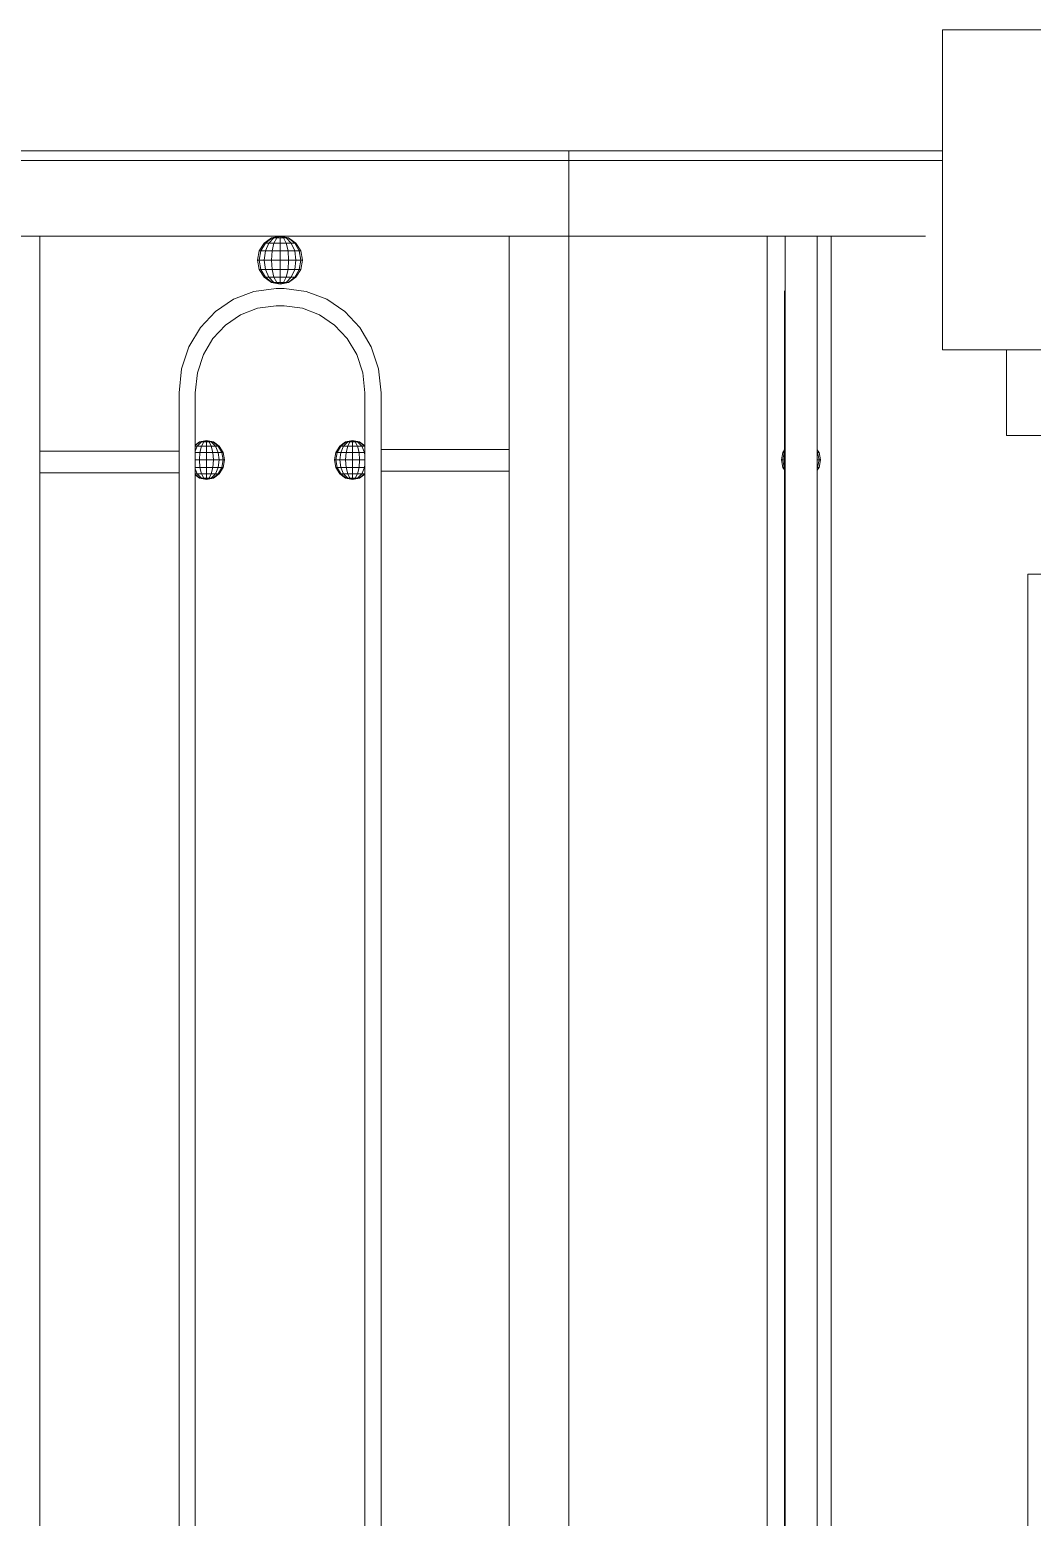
# Model space of a CAD drawing. Header units: millimetres. Extents: x 1832547 to 2001569, y -558009 to -417808.
# Drawn here: x 1954117 to 1954587, y -523340 to -522644 of the extents above; entities that cross this region are included whole.
import ezdxf

# ---------------------------------------------------------------- set-up
doc = ezdxf.new("R2010")
doc.units = ezdxf.units.MM
doc.header["$MEASUREMENT"] = 0
doc.layers.add('CA.thay 145', color=145, linetype='CONTINUOUS', lineweight=18)
doc.layers.add('CA_manh 08', color=8, linetype='CONTINUOUS', lineweight=9)

# ---------------------------------------------------------------- blocks, each defined once
blk = doc.blocks.new('f34t43')
at = {"layer": 'CA.thay 145'}
for p, q in [((1919914.85, -524562.65), (1919494.85, -524562.65)), ((1919914.85, -524712.65), (1919914.85, -524562.65)), ((1919524.85, -524712.65), (1919884.85, -524712.65)), ((1919884.85, -524752.65), (1919884.85, -524712.65)), ((1919884.85, -524712.65), (1919914.85, -524712.65)), ((1919864.85, -524752.65), (1919884.85, -524752.65)), ((1919874.85, -524817.65), (1919864.85, -524817.65)), ((1919874.85, -524817.65), (1919874.85, -525307.48))]:
    blk.add_line(p, q, dxfattribs=at)

msp = doc.modelspace()

# ---------------------------------------------------------------- linework, layer by layer
at = {"layer": 'CA_manh 08'}
for p, q in [((1954544.86, -522700.23), (1949274.75, -522700.23)), ((1954369.86, -522700.23), (1954369.86, -523573.59)), ((1949274.75, -522704.81), (1954544.86, -522704.81)), ((1954112.76, -522740.23), (1954122.22, -522740.23)), ((1954234.68, -522740.23), (1954122.22, -522740.23)), ((1954122.22, -522740.23), (1954122.22, -522841)), ((1954227.24, -522743.53), (1954230.66, -522741.09)), ((1954227.81, -522743.53), (1954230.96, -522741.09)), ((1954229.42, -522743.53), (1954231.83, -522741.09)), ((1954230.66, -522741.09), (1954234.68, -522740.23)), ((1954230.66, -522741.09), (1954230.96, -522741.09)), ((1954230.96, -522741.09), (1954234.68, -522740.23)), ((1954230.96, -522741.09), (1954231.83, -522741.09)), ((1954231.83, -522741.09), (1954234.68, -522740.23)), ((1954231.83, -522741.09), (1954233.14, -522741.09)), ((1954231.83, -522743.53), (1954233.14, -522741.09)), ((1954233.14, -522741.09), (1954234.68, -522740.23)), ((1954233.14, -522741.09), (1954234.68, -522741.09)), ((1954234.68, -522740.23), (1954234.68, -522741.09)), ((1954236.22, -522741.09), (1954234.68, -522740.23)), ((1954237.52, -522741.09), (1954234.68, -522740.23)), ((1954238.4, -522741.09), (1954234.68, -522740.23)), ((1954238.7, -522741.09), (1954234.68, -522740.23)), ((1954341.93, -522740.23), (1954234.68, -522740.23)), ((1954234.68, -522741.09), (1954236.22, -522741.09)), ((1954234.68, -522741.09), (1954234.68, -522743.53)), ((1954236.22, -522741.09), (1954237.52, -522741.09)), ((1954237.52, -522743.53), (1954236.22, -522741.09)), ((1954237.52, -522741.09), (1954238.4, -522741.09)), ((1954239.94, -522743.53), (1954237.52, -522741.09)), ((1954238.4, -522741.09), (1954238.7, -522741.09)), ((1954241.55, -522743.53), (1954238.4, -522741.09)), ((1954242.12, -522743.53), (1954238.7, -522741.09)), ((1954341.93, -522840.23), (1954341.93, -522740.23)), ((1954369.86, -522740.23), (1954341.93, -522740.23)), ((1954536.9, -522740.23), (1954369.86, -522740.23)), ((1954462.75, -522740.23), (1954462.75, -523473.59)), ((1954471.16, -522766.14), (1954471.16, -522740.23)), ((1954486.16, -522840.32), (1954486.16, -522740.23)), ((1954492.75, -522740.23), (1954492.75, -523473.59)), ((1954224.16, -522751.52), (1954224.96, -522747.2)), ((1954224.96, -522747.2), (1954227.24, -522743.53)), ((1954224.96, -522747.2), (1954225.7, -522747.2)), ((1954224.96, -522751.52), (1954225.7, -522747.2)), ((1954225.7, -522747.2), (1954227.81, -522743.53)), ((1954225.7, -522747.2), (1954227.81, -522747.2)), ((1954227.24, -522743.53), (1954227.81, -522743.53)), ((1954227.24, -522751.52), (1954227.81, -522747.2)), ((1954227.81, -522743.53), (1954229.42, -522743.53)), ((1954227.81, -522747.2), (1954229.42, -522743.53)), ((1954227.81, -522747.2), (1954230.96, -522747.2)), ((1954229.42, -522743.53), (1954231.83, -522743.53)), ((1954230.66, -522751.52), (1954230.96, -522747.2)), ((1954230.96, -522747.2), (1954231.83, -522743.53)), ((1954230.96, -522747.2), (1954234.68, -522747.2)), ((1954231.83, -522743.53), (1954234.68, -522743.53)), ((1954234.68, -522743.53), (1954237.52, -522743.53)), ((1954234.68, -522743.53), (1954234.68, -522747.2)), ((1954234.68, -522747.2), (1954238.4, -522747.2)), ((1954234.68, -522747.2), (1954234.68, -522751.52)), ((1954237.52, -522743.53), (1954239.94, -522743.53)), ((1954238.4, -522747.2), (1954237.52, -522743.53)), ((1954238.4, -522747.2), (1954241.55, -522747.2)), ((1954238.7, -522751.52), (1954238.4, -522747.2)), ((1954239.94, -522743.53), (1954241.55, -522743.53)), ((1954241.55, -522747.2), (1954239.94, -522743.53)), ((1954241.55, -522743.53), (1954242.12, -522743.53)), ((1954243.65, -522747.2), (1954241.55, -522743.53)), ((1954241.55, -522747.2), (1954243.65, -522747.2)), ((1954242.12, -522751.52), (1954241.55, -522747.2)), ((1954244.39, -522747.2), (1954242.12, -522743.53)), ((1954243.65, -522747.2), (1954244.39, -522747.2)), ((1954244.39, -522751.52), (1954243.65, -522747.2)), ((1954245.19, -522751.52), (1954244.39, -522747.2)), ((1954224.16, -522751.52), (1954224.96, -522751.52)), ((1954224.96, -522755.84), (1954224.16, -522751.52)), ((1954224.96, -522751.52), (1954227.24, -522751.52)), ((1954225.7, -522755.84), (1954224.96, -522751.52)), ((1954224.96, -522755.84), (1954225.7, -522755.84)), ((1954227.24, -522759.51), (1954224.96, -522755.84)), ((1954225.7, -522755.84), (1954227.81, -522755.84)), ((1954227.81, -522759.51), (1954225.7, -522755.84)), ((1954227.24, -522751.52), (1954230.66, -522751.52)), ((1954227.81, -522755.84), (1954227.24, -522751.52)), ((1954227.81, -522755.84), (1954230.96, -522755.84)), ((1954229.42, -522759.51), (1954227.81, -522755.84)), ((1954230.66, -522751.52), (1954234.68, -522751.52)), ((1954230.96, -522755.84), (1954230.66, -522751.52)), ((1954230.96, -522755.84), (1954234.68, -522755.84)), ((1954231.83, -522759.51), (1954230.96, -522755.84)), ((1954234.68, -522751.52), (1954238.7, -522751.52)), ((1954234.68, -522751.52), (1954234.68, -522755.84)), ((1954234.68, -522755.84), (1954238.4, -522755.84)), ((1954234.68, -522755.84), (1954234.68, -522759.51)), ((1954237.52, -522759.51), (1954238.4, -522755.84)), ((1954238.4, -522755.84), (1954238.7, -522751.52)), ((1954238.4, -522755.84), (1954241.55, -522755.84)), ((1954238.7, -522751.52), (1954242.12, -522751.52)), ((1954239.94, -522759.51), (1954241.55, -522755.84)), ((1954241.55, -522755.84), (1954242.12, -522751.52)), ((1954241.55, -522755.84), (1954243.65, -522755.84)), ((1954241.55, -522759.51), (1954243.65, -522755.84)), ((1954242.12, -522751.52), (1954244.39, -522751.52)), ((1954242.12, -522759.51), (1954244.39, -522755.84)), ((1954243.65, -522755.84), (1954244.39, -522751.52)), ((1954243.65, -522755.84), (1954244.39, -522755.84)), ((1954244.39, -522751.52), (1954245.19, -522751.52)), ((1954244.39, -522755.84), (1954245.19, -522751.52)), ((1954227.81, -522759.51), (1954227.24, -522759.51)), ((1954230.66, -522761.96), (1954227.24, -522759.51)), ((1954227.81, -522759.51), (1954229.42, -522759.51)), ((1954230.96, -522761.96), (1954227.81, -522759.51)), ((1954229.42, -522759.51), (1954231.83, -522759.51)), ((1954231.83, -522761.96), (1954229.42, -522759.51)), ((1954230.66, -522761.96), (1954230.96, -522761.96)), ((1954234.68, -522762.82), (1954230.66, -522761.96)), ((1954230.96, -522761.96), (1954231.83, -522761.96)), ((1954234.68, -522762.82), (1954230.96, -522761.96)), ((1954231.83, -522759.51), (1954234.68, -522759.51)), ((1954233.14, -522761.96), (1954231.83, -522759.51)), ((1954231.83, -522761.96), (1954233.14, -522761.96)), ((1954234.68, -522762.82), (1954231.83, -522761.96)), ((1954233.14, -522761.96), (1954234.68, -522761.96)), ((1954234.68, -522762.82), (1954233.14, -522761.96)), ((1954234.68, -522759.51), (1954237.52, -522759.51)), ((1954234.68, -522759.51), (1954234.68, -522761.96)), ((1954234.68, -522761.96), (1954236.22, -522761.96)), ((1954234.68, -522762.82), (1954236.22, -522761.96)), ((1954234.68, -522761.96), (1954234.68, -522762.82)), ((1954234.68, -522762.82), (1954237.52, -522761.96)), ((1954234.68, -522762.82), (1954238.4, -522761.96)), ((1954234.68, -522762.82), (1954238.7, -522761.96)), ((1954236.22, -522761.96), (1954237.52, -522759.51)), ((1954236.22, -522761.96), (1954237.52, -522761.96)), ((1954237.52, -522759.51), (1954239.94, -522759.51)), ((1954237.52, -522761.96), (1954239.94, -522759.51)), ((1954237.52, -522761.96), (1954238.4, -522761.96)), ((1954238.4, -522761.96), (1954241.55, -522759.51)), ((1954238.4, -522761.96), (1954238.7, -522761.96)), ((1954238.7, -522761.96), (1954242.12, -522759.51)), ((1954239.94, -522759.51), (1954241.55, -522759.51)), ((1954241.55, -522759.51), (1954242.12, -522759.51)), ((1954204.4, -522775.57), (1954212.83, -522769.81)), ((1954212.83, -522769.81), (1954222.38, -522766.14)), ((1954222.38, -522766.14), (1954232.78, -522764.85)), ((1954232.78, -522764.85), (1954236.57, -522764.85)), ((1954236.57, -522764.85), (1954246.97, -522766.14)), ((1954246.97, -522766.14), (1954256.52, -522769.81)), ((1954256.52, -522769.81), (1954264.95, -522775.57)), ((1954470.92, -522765.88), (1954470.92, -522766.14)), ((1954470.92, -522766.14), (1954471.16, -522766.14)), ((1954470.92, -522766.14), (1954470.92, -522769.81)), ((1954470.92, -522769.81), (1954471.16, -522769.81)), ((1954470.92, -522774.06), (1954470.92, -522769.81)), ((1954471.16, -522769.81), (1954471.16, -522766.14)), ((1954471.16, -522774.06), (1954471.16, -522769.81)), ((1954197.36, -522783.13), (1954204.4, -522775.57)), ((1954216.17, -522777.12), (1954209.14, -522781.92)), ((1954224.14, -522774.06), (1954216.17, -522777.12)), ((1954232.81, -522772.98), (1954224.14, -522774.06)), ((1954236.53, -522772.98), (1954232.81, -522772.98)), ((1954245.21, -522774.06), (1954236.53, -522772.98)), ((1954253.18, -522777.12), (1954245.21, -522774.06)), ((1954260.21, -522781.92), (1954253.18, -522777.12)), ((1954264.95, -522775.57), (1954271.99, -522783.13)), ((1954470.92, -522774.06), (1954471.16, -522774.06)), ((1954470.92, -522774.06), (1954470.92, -522775.57)), ((1954470.92, -522775.57), (1954471.16, -522775.57)), ((1954470.92, -522777.12), (1954470.92, -522775.57)), ((1954470.92, -522781.92), (1954470.92, -522777.12)), ((1954470.92, -522777.12), (1954471.16, -522777.12)), ((1954471.16, -522775.57), (1954471.16, -522774.06)), ((1954471.16, -522777.12), (1954471.16, -522775.57)), ((1954471.16, -522781.92), (1954471.16, -522777.12)), ((1954192, -522792.18), (1954197.36, -522783.13)), ((1954209.14, -522781.92), (1954203.27, -522788.22)), ((1954266.08, -522788.23), (1954260.21, -522781.92)), ((1954271.99, -522783.13), (1954277.35, -522792.18)), ((1954470.92, -522781.92), (1954471.16, -522781.92)), ((1954470.92, -522781.92), (1954470.92, -522783.13)), ((1954470.92, -522783.13), (1954471.16, -522783.13)), ((1954470.92, -522783.13), (1954470.92, -522788.23)), ((1954471.16, -522783.13), (1954471.16, -522781.92)), ((1954471.16, -522788.23), (1954471.16, -522783.13)), ((1954203.27, -522788.22), (1954198.8, -522795.77)), ((1954270.55, -522795.78), (1954266.08, -522788.23)), ((1954470.92, -522788.23), (1954471.16, -522788.23)), ((1954470.92, -522788.23), (1954470.92, -522792.18)), ((1954471.16, -522792.18), (1954471.16, -522788.23)), ((1954188.58, -522802.45), (1954192, -522792.18)), ((1954198.8, -522795.77), (1954195.95, -522804.33)), ((1954273.4, -522804.34), (1954270.55, -522795.78)), ((1954277.35, -522792.18), (1954280.77, -522802.45)), ((1954470.92, -522792.18), (1954471.16, -522792.18)), ((1954470.92, -522792.18), (1954470.92, -522795.78)), ((1954470.92, -522795.78), (1954471.16, -522795.78)), ((1954470.92, -522795.78), (1954470.92, -522802.45)), ((1954471.16, -522795.78), (1954471.16, -522792.18)), ((1954471.16, -522802.45), (1954471.16, -522795.78)), ((1954187.38, -522813.62), (1954188.58, -522802.45)), ((1954195.95, -522804.33), (1954194.95, -522813.65)), ((1954274.4, -522813.65), (1954273.4, -522804.34)), ((1954280.77, -522802.45), (1954281.97, -522813.62)), ((1954470.92, -522802.45), (1954471.16, -522802.45)), ((1954470.92, -522802.45), (1954470.92, -522804.34)), ((1954470.92, -522804.34), (1954471.16, -522804.34)), ((1954470.92, -522804.34), (1954470.92, -522813.62)), ((1954471.16, -522804.34), (1954471.16, -522802.45)), ((1954471.16, -522813.62), (1954471.16, -522804.34)), ((1954187.38, -522841), (1954187.38, -522813.62)), ((1954194.95, -522813.65), (1954194.95, -522838.1)), ((1954274.4, -522838.46), (1954274.4, -522813.65)), ((1954281.97, -522813.62), (1954281.97, -522840.23)), ((1954470.92, -522813.62), (1954471.16, -522813.62)), ((1954470.92, -522813.65), (1954470.92, -522813.62)), ((1954470.92, -522813.65), (1954471.16, -522813.65)), ((1954470.92, -522840.44), (1954470.92, -522813.65)), ((1954471.16, -522813.65), (1954471.16, -522813.62)), ((1954471.16, -522840.08), (1954471.16, -522813.65)), ((1954194.95, -522838.41), (1954197.19, -522836.67)), ((1954194.95, -522838.1), (1954196.94, -522836.67)), ((1954194.95, -522838.1), (1954194.95, -522838.41)), ((1954194.95, -522838.41), (1954194.95, -522838.65)), ((1954194.95, -522838.65), (1954195.94, -522838.65)), ((1954194.95, -522840.92), (1954195.94, -522838.65)), ((1954194.95, -522838.65), (1954194.95, -522840.92)), ((1954195.94, -522838.65), (1954197.9, -522836.67)), ((1954195.94, -522838.65), (1954197.9, -522838.65)), ((1954196.94, -522836.67), (1954200.2, -522835.97)), ((1954197.19, -522836.67), (1954196.94, -522836.67)), ((1954197.19, -522836.67), (1954200.2, -522835.97)), ((1954197.19, -522836.67), (1954197.9, -522836.67)), ((1954197.19, -522841.62), (1954197.9, -522838.65)), ((1954197.9, -522836.67), (1954200.2, -522835.97)), ((1954197.9, -522836.67), (1954198.95, -522836.67)), ((1954197.9, -522838.65), (1954198.95, -522836.67)), ((1954197.9, -522838.65), (1954200.2, -522838.65)), ((1954198.95, -522836.67), (1954200.2, -522835.97)), ((1954198.95, -522836.67), (1954200.2, -522836.67)), ((1954200.2, -522835.97), (1954200.2, -522836.67)), ((1954201.45, -522836.67), (1954200.2, -522835.97)), ((1954202.5, -522836.67), (1954200.2, -522835.97)), ((1954203.21, -522836.67), (1954200.2, -522835.97)), ((1954203.46, -522836.67), (1954200.2, -522835.97)), ((1954200.2, -522836.67), (1954201.45, -522836.67)), ((1954200.2, -522836.67), (1954200.2, -522838.65)), ((1954200.2, -522838.65), (1954202.5, -522838.65)), ((1954200.2, -522838.65), (1954200.2, -522841.62)), ((1954201.45, -522836.67), (1954202.5, -522836.67)), ((1954202.5, -522838.65), (1954201.45, -522836.67)), ((1954202.5, -522836.67), (1954203.21, -522836.67)), ((1954204.46, -522838.65), (1954202.5, -522836.67)), ((1954202.5, -522838.65), (1954204.46, -522838.65)), ((1954203.21, -522841.62), (1954202.5, -522838.65)), ((1954203.21, -522836.67), (1954203.46, -522836.67)), ((1954205.76, -522838.65), (1954203.21, -522836.67)), ((1954206.22, -522838.65), (1954203.46, -522836.67)), ((1954204.46, -522838.65), (1954205.76, -522838.65)), ((1954205.76, -522841.62), (1954204.46, -522838.65)), ((1954205.76, -522838.65), (1954206.22, -522838.65)), ((1954207.47, -522841.62), (1954205.76, -522838.65)), ((1954208.07, -522841.62), (1954206.22, -522838.65)), ((1954260.78, -522841.62), (1954262.63, -522838.65)), ((1954261.38, -522841.62), (1954263.08, -522838.65)), ((1954262.63, -522838.65), (1954265.39, -522836.67)), ((1954262.63, -522838.65), (1954263.08, -522838.65)), ((1954263.08, -522838.65), (1954265.64, -522836.67)), ((1954263.08, -522838.65), (1954264.39, -522838.65)), ((1954263.08, -522841.62), (1954264.39, -522838.65)), ((1954264.39, -522838.65), (1954266.34, -522836.67)), ((1954264.39, -522838.65), (1954266.34, -522838.65)), ((1954265.39, -522836.67), (1954268.65, -522835.97)), ((1954265.64, -522836.67), (1954265.39, -522836.67)), ((1954265.64, -522836.67), (1954268.65, -522835.97)), ((1954265.64, -522836.67), (1954266.34, -522836.67)), ((1954265.64, -522841.62), (1954266.34, -522838.65)), ((1954266.34, -522836.67), (1954268.65, -522835.97)), ((1954266.34, -522836.67), (1954267.4, -522836.67)), ((1954266.34, -522838.65), (1954267.4, -522836.67)), ((1954266.34, -522838.65), (1954268.65, -522838.65)), ((1954267.4, -522836.67), (1954268.65, -522835.97)), ((1954267.4, -522836.67), (1954268.65, -522836.67)), ((1954268.65, -522835.97), (1954268.65, -522836.67)), ((1954269.89, -522836.67), (1954268.65, -522835.97)), ((1954270.95, -522836.67), (1954268.65, -522835.97)), ((1954271.66, -522836.67), (1954268.65, -522835.97)), ((1954271.9, -522836.67), (1954268.65, -522835.97)), ((1954268.65, -522836.67), (1954269.89, -522836.67)), ((1954268.65, -522836.67), (1954268.65, -522838.65)), ((1954268.65, -522838.65), (1954270.95, -522838.65)), ((1954268.65, -522838.65), (1954268.65, -522841.62)), ((1954269.89, -522836.67), (1954270.95, -522836.67)), ((1954270.95, -522838.65), (1954269.89, -522836.67)), ((1954270.95, -522836.67), (1954271.66, -522836.67)), ((1954272.9, -522838.65), (1954270.95, -522836.67)), ((1954270.95, -522838.65), (1954272.9, -522838.65)), ((1954271.66, -522841.62), (1954270.95, -522838.65)), ((1954271.66, -522836.67), (1954271.9, -522836.67)), ((1954274.21, -522838.65), (1954271.66, -522836.67)), ((1954274.4, -522838.46), (1954271.9, -522836.67)), ((1954272.9, -522838.65), (1954274.21, -522838.65)), ((1954274.21, -522841.62), (1954272.9, -522838.65)), ((1954274.21, -522838.65), (1954274.4, -522838.65)), ((1954274.4, -522838.99), (1954274.21, -522838.65)), ((1954274.4, -522838.65), (1954274.4, -522838.46)), ((1954274.4, -522838.99), (1954274.4, -522838.65)), ((1954274.4, -522841.62), (1954274.4, -522838.99)), ((1954341.93, -522840.23), (1954281.97, -522840.23)), ((1954281.97, -522840.23), (1954281.97, -522850.39)), ((1954341.93, -522850.39), (1954341.93, -522840.23)), ((1954470.92, -522840.44), (1954470.13, -522841.62)), ((1954471.16, -522840.08), (1954470.92, -522840.44)), ((1954470.92, -522841.38), (1954470.92, -522840.44)), ((1954471.16, -522840.99), (1954471.16, -522840.08)), ((1954487.03, -522841.62), (1954486.16, -522840.32)), ((1954486.16, -522840.32), (1954486.16, -522841.25)), ((1954187.38, -522841), (1954122.22, -522841)), ((1954122.22, -522841), (1954122.22, -522851.16)), ((1954187.38, -522851.16), (1954187.38, -522841)), ((1954194.95, -522840.92), (1954194.95, -522841.62)), ((1954194.95, -522841.62), (1954197.19, -522841.62)), ((1954194.95, -522841.62), (1954194.95, -522845.12)), ((1954194.95, -522845.12), (1954196.94, -522845.12)), ((1954194.95, -522845.12), (1954194.95, -522848.61)), ((1954196.94, -522845.12), (1954197.19, -522841.62)), ((1954196.94, -522845.12), (1954200.2, -522845.12)), ((1954197.19, -522848.61), (1954196.94, -522845.12)), ((1954197.19, -522841.62), (1954200.2, -522841.62)), ((1954200.2, -522841.62), (1954203.21, -522841.62)), ((1954200.2, -522841.62), (1954200.2, -522845.12)), ((1954200.2, -522845.12), (1954203.46, -522845.12)), ((1954200.2, -522845.12), (1954200.2, -522848.61)), ((1954203.21, -522841.62), (1954205.76, -522841.62)), ((1954203.46, -522845.12), (1954203.21, -522841.62)), ((1954203.21, -522848.61), (1954203.46, -522845.12)), ((1954203.46, -522845.12), (1954206.22, -522845.12)), ((1954205.76, -522841.62), (1954207.47, -522841.62)), ((1954206.22, -522845.12), (1954205.76, -522841.62)), ((1954205.76, -522848.61), (1954206.22, -522845.12)), ((1954206.22, -522845.12), (1954208.07, -522845.12)), ((1954207.47, -522841.62), (1954208.07, -522841.62)), ((1954208.07, -522845.12), (1954207.47, -522841.62)), ((1954207.47, -522848.61), (1954208.07, -522845.12)), ((1954208.71, -522845.12), (1954208.07, -522841.62)), ((1954208.07, -522845.12), (1954208.71, -522845.12)), ((1954208.07, -522848.61), (1954208.71, -522845.12)), ((1954260.13, -522845.12), (1954260.78, -522841.62)), ((1954260.13, -522845.12), (1954260.78, -522845.12)), ((1954260.78, -522848.61), (1954260.13, -522845.12)), ((1954260.78, -522841.62), (1954261.38, -522841.62)), ((1954260.78, -522845.12), (1954261.38, -522841.62)), ((1954260.78, -522845.12), (1954262.63, -522845.12)), ((1954261.38, -522848.61), (1954260.78, -522845.12)), ((1954261.38, -522841.62), (1954263.08, -522841.62)), ((1954262.63, -522845.12), (1954263.08, -522841.62)), ((1954262.63, -522845.12), (1954265.39, -522845.12)), ((1954263.08, -522848.61), (1954262.63, -522845.12)), ((1954263.08, -522841.62), (1954265.64, -522841.62)), ((1954265.39, -522845.12), (1954265.64, -522841.62)), ((1954265.39, -522845.12), (1954268.65, -522845.12)), ((1954265.64, -522848.61), (1954265.39, -522845.12)), ((1954265.64, -522841.62), (1954268.65, -522841.62)), ((1954268.65, -522841.62), (1954271.66, -522841.62)), ((1954268.65, -522841.62), (1954268.65, -522845.12)), ((1954268.65, -522845.12), (1954271.9, -522845.12)), ((1954268.65, -522845.12), (1954268.65, -522848.61)), ((1954271.66, -522841.62), (1954274.21, -522841.62)), ((1954271.9, -522845.12), (1954271.66, -522841.62)), ((1954271.66, -522848.61), (1954271.9, -522845.12)), ((1954271.9, -522845.12), (1954274.4, -522845.12)), ((1954274.21, -522841.62), (1954274.4, -522841.62)), ((1954274.4, -522843.09), (1954274.21, -522841.62)), ((1954274.21, -522848.61), (1954274.4, -522847.14)), ((1954274.4, -522843.09), (1954274.4, -522841.62)), ((1954274.4, -522845.12), (1954274.4, -522843.09)), ((1954274.4, -522847.14), (1954274.4, -522845.12)), ((1954274.4, -522848.61), (1954274.4, -522847.14)), ((1954470.13, -522841.62), (1954469.44, -522845.12)), ((1954469.44, -522845.12), (1954470.13, -522845.12)), ((1954469.44, -522845.12), (1954470.13, -522848.61)), ((1954470.13, -522841.62), (1954470.78, -522841.62)), ((1954470.13, -522845.12), (1954470.78, -522841.62)), ((1954470.78, -522848.61), (1954470.13, -522845.12)), ((1954470.13, -522845.12), (1954470.92, -522845.12)), ((1954470.78, -522841.62), (1954470.92, -522841.38)), ((1954470.78, -522841.62), (1954470.92, -522841.62)), ((1954470.92, -522841.38), (1954471.16, -522840.99)), ((1954470.92, -522841.62), (1954470.92, -522841.38)), ((1954470.92, -522841.62), (1954471.16, -522841.62)), ((1954470.92, -522845.12), (1954470.92, -522841.62)), ((1954470.92, -522845.12), (1954471.16, -522845.12)), ((1954470.92, -522848.61), (1954470.92, -522845.12)), ((1954471.16, -522841.62), (1954471.16, -522840.99)), ((1954471.16, -522845.12), (1954471.16, -522841.62)), ((1954471.16, -522848.61), (1954471.16, -522845.12)), ((1954486.39, -522841.62), (1954486.16, -522841.25)), ((1954486.16, -522841.25), (1954486.16, -522841.62)), ((1954486.16, -522841.62), (1954486.39, -522841.62)), ((1954486.16, -522841.62), (1954486.16, -522845.12)), ((1954486.16, -522845.12), (1954487.03, -522845.12)), ((1954486.16, -522845.12), (1954486.16, -522848.61)), ((1954486.39, -522841.62), (1954487.03, -522841.62)), ((1954487.03, -522845.12), (1954486.39, -522841.62)), ((1954486.39, -522848.61), (1954487.03, -522845.12)), ((1954487.73, -522845.12), (1954487.03, -522841.62)), ((1954487.03, -522845.12), (1954487.73, -522845.12)), ((1954487.03, -522848.61), (1954487.73, -522845.12)), ((1954122.22, -522851.16), (1954187.38, -522851.16)), ((1954122.22, -522851.16), (1954122.22, -523363.43)), ((1954187.38, -523363.43), (1954187.38, -522851.16)), ((1954194.95, -522848.61), (1954197.19, -522848.61)), ((1954194.95, -522848.61), (1954194.95, -522849.32)), ((1954195.94, -522851.58), (1954194.95, -522849.32)), ((1954194.95, -522849.32), (1954194.95, -522851.58)), ((1954194.95, -522851.58), (1954195.94, -522851.58)), ((1954194.95, -522851.58), (1954194.95, -522851.82)), ((1954197.19, -522853.56), (1954194.95, -522851.82)), ((1954194.95, -522851.82), (1954194.95, -522852.13)), ((1954196.94, -522853.56), (1954194.95, -522852.13)), ((1954194.95, -522852.13), (1954194.95, -523368.32)), ((1954195.94, -522851.58), (1954197.9, -522851.58)), ((1954197.9, -522853.56), (1954195.94, -522851.58)), ((1954196.94, -522853.56), (1954197.19, -522853.56)), ((1954200.2, -522854.26), (1954196.94, -522853.56)), ((1954197.19, -522848.61), (1954200.2, -522848.61)), ((1954197.9, -522851.58), (1954197.19, -522848.61)), ((1954197.19, -522853.56), (1954197.9, -522853.56)), ((1954200.2, -522854.26), (1954197.19, -522853.56)), ((1954197.9, -522851.58), (1954200.2, -522851.58)), ((1954198.95, -522853.56), (1954197.9, -522851.58)), ((1954197.9, -522853.56), (1954198.95, -522853.56)), ((1954200.2, -522854.26), (1954197.9, -522853.56)), ((1954198.95, -522853.56), (1954200.2, -522853.56)), ((1954200.2, -522854.26), (1954198.95, -522853.56)), ((1954200.2, -522848.61), (1954203.21, -522848.61)), ((1954200.2, -522848.61), (1954200.2, -522851.58)), ((1954200.2, -522851.58), (1954202.5, -522851.58)), ((1954200.2, -522851.58), (1954200.2, -522853.56)), ((1954200.2, -522853.56), (1954201.45, -522853.56)), ((1954200.2, -522854.26), (1954201.45, -522853.56)), ((1954200.2, -522853.56), (1954200.2, -522854.26)), ((1954200.2, -522854.26), (1954202.5, -522853.56)), ((1954200.2, -522854.26), (1954203.21, -522853.56)), ((1954200.2, -522854.26), (1954203.46, -522853.56)), ((1954201.45, -522853.56), (1954202.5, -522851.58)), ((1954201.45, -522853.56), (1954202.5, -522853.56)), ((1954202.5, -522851.58), (1954203.21, -522848.61)), ((1954202.5, -522851.58), (1954204.46, -522851.58)), ((1954202.5, -522853.56), (1954204.46, -522851.58)), ((1954202.5, -522853.56), (1954203.21, -522853.56)), ((1954203.21, -522848.61), (1954205.76, -522848.61)), ((1954203.21, -522853.56), (1954205.76, -522851.58)), ((1954203.21, -522853.56), (1954203.46, -522853.56)), ((1954203.46, -522853.56), (1954206.22, -522851.58)), ((1954204.46, -522851.58), (1954205.76, -522848.61)), ((1954204.46, -522851.58), (1954205.76, -522851.58)), ((1954205.76, -522848.61), (1954207.47, -522848.61)), ((1954205.76, -522851.58), (1954207.47, -522848.61)), ((1954205.76, -522851.58), (1954206.22, -522851.58)), ((1954206.22, -522851.58), (1954208.07, -522848.61)), ((1954207.47, -522848.61), (1954208.07, -522848.61)), ((1954260.78, -522848.61), (1954261.38, -522848.61)), ((1954262.63, -522851.58), (1954260.78, -522848.61)), ((1954261.38, -522848.61), (1954263.08, -522848.61)), ((1954263.08, -522851.58), (1954261.38, -522848.61)), ((1954263.08, -522851.58), (1954262.63, -522851.58)), ((1954265.39, -522853.56), (1954262.63, -522851.58)), ((1954263.08, -522848.61), (1954265.64, -522848.61)), ((1954264.39, -522851.58), (1954263.08, -522848.61)), ((1954263.08, -522851.58), (1954264.39, -522851.58)), ((1954265.64, -522853.56), (1954263.08, -522851.58)), ((1954264.39, -522851.58), (1954266.34, -522851.58)), ((1954266.34, -522853.56), (1954264.39, -522851.58)), ((1954265.39, -522853.56), (1954265.64, -522853.56)), ((1954268.65, -522854.26), (1954265.39, -522853.56)), ((1954265.64, -522848.61), (1954268.65, -522848.61)), ((1954266.34, -522851.58), (1954265.64, -522848.61)), ((1954265.64, -522853.56), (1954266.34, -522853.56)), ((1954268.65, -522854.26), (1954265.64, -522853.56)), ((1954266.34, -522851.58), (1954268.65, -522851.58)), ((1954267.4, -522853.56), (1954266.34, -522851.58)), ((1954266.34, -522853.56), (1954267.4, -522853.56)), ((1954268.65, -522854.26), (1954266.34, -522853.56)), ((1954267.4, -522853.56), (1954268.65, -522853.56)), ((1954268.65, -522854.26), (1954267.4, -522853.56)), ((1954268.65, -522848.61), (1954271.66, -522848.61)), ((1954268.65, -522848.61), (1954268.65, -522851.58)), ((1954268.65, -522851.58), (1954270.95, -522851.58)), ((1954268.65, -522851.58), (1954268.65, -522853.56)), ((1954268.65, -522853.56), (1954269.89, -522853.56)), ((1954268.65, -522854.26), (1954269.89, -522853.56)), ((1954268.65, -522853.56), (1954268.65, -522854.26)), ((1954268.65, -522854.26), (1954270.95, -522853.56)), ((1954268.65, -522854.26), (1954271.66, -522853.56)), ((1954268.65, -522854.26), (1954271.9, -522853.56)), ((1954269.89, -522853.56), (1954270.95, -522851.58)), ((1954269.89, -522853.56), (1954270.95, -522853.56)), ((1954270.95, -522851.58), (1954271.66, -522848.61)), ((1954270.95, -522851.58), (1954272.9, -522851.58)), ((1954270.95, -522853.56), (1954272.9, -522851.58)), ((1954270.95, -522853.56), (1954271.66, -522853.56)), ((1954271.66, -522848.61), (1954274.21, -522848.61)), ((1954271.66, -522853.56), (1954274.21, -522851.58)), ((1954271.66, -522853.56), (1954271.9, -522853.56)), ((1954271.9, -522853.56), (1954274.4, -522851.77)), ((1954272.9, -522851.58), (1954274.21, -522848.61)), ((1954272.9, -522851.58), (1954274.21, -522851.58)), ((1954274.21, -522848.61), (1954274.4, -522848.61)), ((1954274.21, -522851.58), (1954274.4, -522851.25)), ((1954274.21, -522851.58), (1954274.4, -522851.58)), ((1954274.4, -522851.25), (1954274.4, -522848.61)), ((1954274.4, -522851.58), (1954274.4, -522851.25)), ((1954274.4, -522851.77), (1954274.4, -522851.58)), ((1954274.4, -523361.66), (1954274.4, -522851.77)), ((1954281.97, -522850.39), (1954341.93, -522850.39)), ((1954281.97, -522850.39), (1954281.97, -523363.43)), ((1954341.93, -523363.43), (1954341.93, -522850.39)), ((1954470.13, -522848.61), (1954470.78, -522848.61)), ((1954470.13, -522848.61), (1954470.92, -522849.79)), ((1954470.78, -522848.61), (1954470.92, -522848.61)), ((1954470.92, -522848.85), (1954470.78, -522848.61)), ((1954470.92, -522848.61), (1954471.16, -522848.61)), ((1954470.92, -522848.85), (1954470.92, -522848.61)), ((1954471.16, -522849.24), (1954470.92, -522848.85)), ((1954470.92, -522849.79), (1954470.92, -522848.85)), ((1954470.92, -522849.79), (1954471.16, -522850.15)), ((1954470.92, -523363.64), (1954470.92, -522849.79)), ((1954471.16, -522849.24), (1954471.16, -522848.61)), ((1954471.16, -522850.15), (1954471.16, -522849.24)), ((1954471.16, -523363.28), (1954471.16, -522850.15)), ((1954486.16, -522848.61), (1954486.39, -522848.61)), ((1954486.16, -522848.98), (1954486.39, -522848.61)), ((1954486.16, -522849.92), (1954487.03, -522848.61)), ((1954486.16, -522848.61), (1954486.16, -522848.98)), ((1954486.16, -522848.98), (1954486.16, -522849.92)), ((1954486.16, -522849.92), (1954486.16, -523363.52)), ((1954486.39, -522848.61), (1954487.03, -522848.61))]:
    msp.add_line(p, q, dxfattribs=at)

# ---------------------------------------------------------------- block references
at = {"layer": 'CA.thay 145', "xscale": -1}
msp.add_blockref('f34t43', (3874459.71, 1919.07), dxfattribs=at)

doc.saveas('drawing.dxf')
